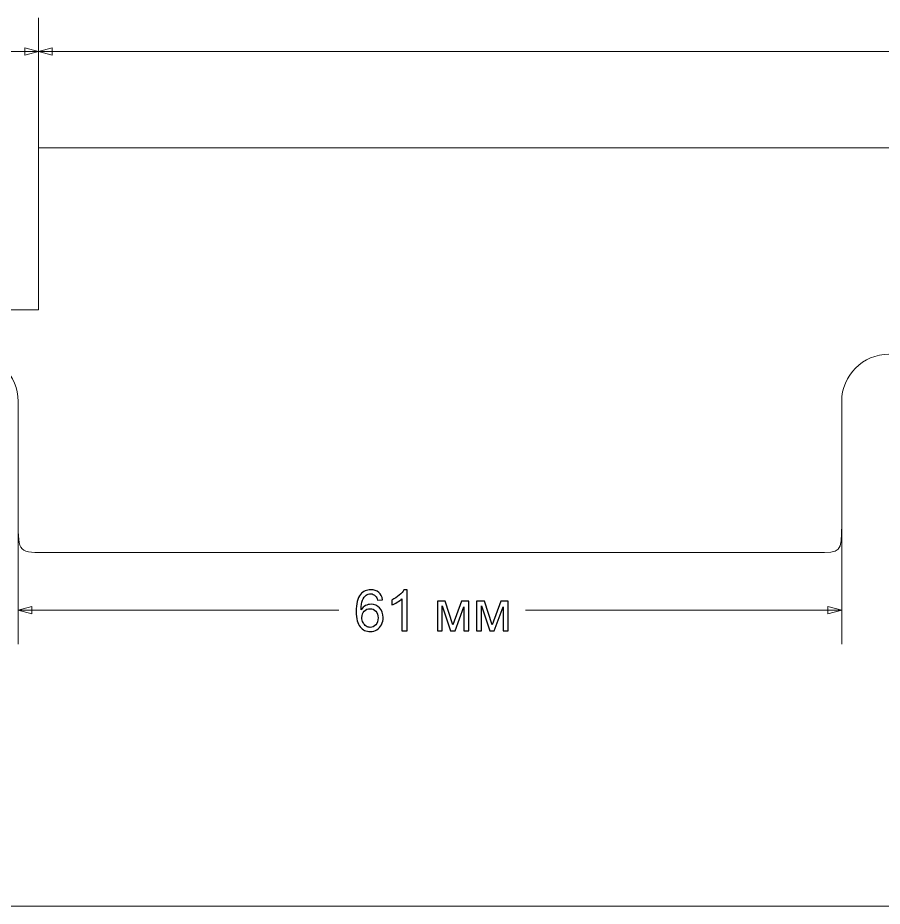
# Model space of a CAD drawing. Header units: centimetres. Extents: x -21 to 21, y -14.8 to 14.8.
# Drawn here: x -16.87 to -10.46, y -3.97 to 2.61 of the extents above; entities that cross this region are included whole.
import ezdxf

# ---------------------------------------------------------------- set-up
doc = ezdxf.new("R2010")
doc.units = ezdxf.units.CM
doc.header["$MEASUREMENT"] = 0
doc.layers.add('layer 1', color=7, linetype='Continuous')

msp = doc.modelspace()

# ---------------------------------------------------------------- linework, layer by layer
at = {"layer": 'layer 1', "color": 155, "lineweight": 9}
for points in [[(-16.71213, 1.90152), (-16.71213, 1.90152), (-16.71213, 2.61492), (-16.71213, 2.61492)], [(-16.71213, 0.70152), (-16.71213, 0.70152), (-16.71213, 2.61492), (-16.71213, 2.61492)], [(-18.21213, 2.36492), (-18.21213, 2.36492), (-16.71213, 2.36492), (-16.71213, 2.36492)], [(-16.71213, 2.36492), (-16.71213, 2.36492), (-1.0031, 2.36492), (-1.0031, 2.36492)], [(-16.86213, -1.15261), (-16.86213, -1.15261), (-16.86213, -2.02574), (-16.86213, -2.02574)], [(-10.76213, -1.15261), (-10.76213, -1.15261), (-10.76213, -2.02574), (-10.76213, -2.02574)], [(-16.86213, -1.77574), (-16.86213, -1.77574), (-14.48791, -1.77574), (-14.48791, -1.77574)], [(-13.10416, -1.77574), (-13.10416, -1.77574), (-10.76213, -1.77574), (-10.76213, -1.77574)], [(-1.17963, -3.96878), (-1.17963, -3.96878), (-18.21213, -3.96878), (-18.21213, -3.96878)]]:
    msp.add_open_spline(points, degree=3, dxfattribs=at)
for points in [[(-16.81372, 2.33769), (-16.81372, 2.33769), (-16.71213, 2.36492), (-16.71213, 2.36492), (-16.71213, 2.36492), (-16.71213, 2.36492), (-16.81372, 2.39214), (-16.81372, 2.39214), (-16.81372, 2.39214), (-16.81372, 2.39214), (-16.81372, 2.33769), (-16.81372, 2.33769)], [(-16.61053, 2.33769), (-16.61053, 2.33769), (-16.71213, 2.36492), (-16.71213, 2.36492), (-16.71213, 2.36492), (-16.71213, 2.36492), (-16.61053, 2.39214), (-16.61053, 2.39214), (-16.61053, 2.39214), (-16.61053, 2.39214), (-16.61053, 2.33769), (-16.61053, 2.33769)], [(-16.76053, -1.80296), (-16.76053, -1.80296), (-16.86213, -1.77574), (-16.86213, -1.77574), (-16.86213, -1.77574), (-16.86213, -1.77574), (-16.76053, -1.74851), (-16.76053, -1.74851), (-16.76053, -1.74851), (-16.76053, -1.74851), (-16.76053, -1.80296), (-16.76053, -1.80296)], [(-10.86372, -1.80296), (-10.86372, -1.80296), (-10.76213, -1.77574), (-10.76213, -1.77574), (-10.76213, -1.77574), (-10.76213, -1.77574), (-10.86372, -1.74851), (-10.86372, -1.74851), (-10.86372, -1.74851), (-10.86372, -1.74851), (-10.86372, -1.80296), (-10.86372, -1.80296)]]:
    msp.add_open_spline(points, degree=3, knots=[0, 0, 0, 0, 0.25, 0.25, 0.25, 0.25, 0.5, 0.5, 0.5, 0.5, 1, 1, 1, 1], dxfattribs=at)
at = {"layer": 'layer 1', "color": 254, "lineweight": 20}
msp.add_open_spline([(-16.71213, 1.65152), (-16.71213, 1.65152), (16.28787, 1.65152), (16.28787, 1.65152), (16.28787, 1.65152), (16.28787, 1.65152), (16.28787, 0.45152), (16.28787, 0.45152), (16.28787, 0.45152), (16.28787, 0.45152), (17.78787, 0.45152), (17.78787, 0.45152), (17.78787, 0.45152), (17.78787, 0.45152), (17.78787, -1.34848), (17.78787, -1.34848), (17.78787, -1.34848), (17.78787, -1.34848), (17.34791, -1.34848), (17.34791, -1.34848), (17.34791, -1.34848), (17.13286, -1.34848), (17.13787, -1.3462), (17.13787, -1.1144), (17.13787, -1.1144), (17.13787, -1.1144), (17.13787, -0.22848), (17.13787, -0.22848), (17.13787, -0.22848), (17.13787, -0.03518), (16.98117, 0.12152), (16.78787, 0.12152), (16.78787, 0.12152), (16.59457, 0.12152), (16.43787, -0.03518), (16.43787, -0.22848), (16.43787, -0.22848), (16.43787, -0.22848), (16.43787, -1.10944), (16.43787, -1.10944), (16.43787, -1.10944), (16.43787, -1.35629), (16.43761, -1.34848), (16.20689, -1.34848), (16.20689, -1.34848), (16.20689, -1.34848), (10.52493, -1.34848), (10.52493, -1.34848), (10.52493, -1.34848), (10.34237, -1.34848), (10.33787, -1.34997), (10.33787, -1.13752), (10.33787, -1.13752), (10.33787, -1.13752), (10.33787, -0.22848), (10.33787, -0.22848), (10.33787, -0.22848), (10.33787, -0.03518), (10.18117, 0.12152), (9.98787, 0.12152), (9.98787, 0.12152), (9.79457, 0.12152), (9.63787, -0.03518), (9.63787, -0.22848), (9.63787, -0.22848), (9.63787, -0.22848), (9.63787, -1.14909), (9.63787, -1.14909), (9.63787, -1.14909), (9.63787, -1.3535), (9.63332, -1.34848), (9.44675, -1.34848), (9.44675, -1.34848), (9.44675, -1.34848), (3.95002, -1.34848), (3.95002, -1.34848), (3.95002, -1.34848), (3.53664, -1.34848), (3.53787, -1.35182), (3.53787, -0.86136), (3.53787, -0.86136), (3.53787, -0.86136), (3.53787, -0.22848), (3.53787, -0.22848), (3.53787, -0.22848), (3.53787, -0.03518), (3.38117, 0.12152), (3.18787, 0.12152), (3.18787, 0.12152), (2.99457, 0.12152), (2.83787, -0.03518), (2.83787, -0.22848), (2.83787, -0.22848), (2.83787, -0.22848), (2.83787, -0.86632), (2.83787, -0.86632), (2.83787, -0.86632), (2.83787, -1.35671), (2.83664, -1.34848), (2.43197, -1.34848), (2.43197, -1.34848), (2.43197, -1.34848), (-2.85623, -1.34848), (-2.85623, -1.34848), (-2.85623, -1.34848), (-3.2609, -1.34848), (-3.26213, -1.35671), (-3.26213, -0.86632), (-3.26213, -0.86632), (-3.26213, -0.86632), (-3.26213, -0.22848), (-3.26213, -0.22848), (-3.26213, -0.22848), (-3.26213, -0.03518), (-3.41883, 0.12152), (-3.61213, 0.12152), (-3.61213, 0.12152), (-3.80543, 0.12152), (-3.96213, -0.03518), (-3.96213, -0.22848), (-3.96213, -0.22848), (-3.96213, -0.22848), (-3.96213, -0.86136), (-3.96213, -0.86136), (-3.96213, -0.86136), (-3.96213, -1.35182), (-3.9609, -1.34848), (-4.37428, -1.34848), (-4.37428, -1.34848), (-4.37428, -1.34848), (-9.87101, -1.34848), (-9.87101, -1.34848), (-9.87101, -1.34848), (-10.05758, -1.34848), (-10.06213, -1.3535), (-10.06213, -1.14909), (-10.06213, -1.14909), (-10.06213, -1.14909), (-10.06213, -0.22848), (-10.06213, -0.22848), (-10.06213, -0.22848), (-10.06213, -0.03518), (-10.21883, 0.12152), (-10.41213, 0.12152), (-10.41213, 0.12152), (-10.60543, 0.12152), (-10.76213, -0.03518), (-10.76213, -0.22848), (-10.76213, -0.22848), (-10.76213, -0.22848), (-10.76213, -1.13752), (-10.76213, -1.13752), (-10.76213, -1.13752), (-10.76213, -1.34997), (-10.76663, -1.34848), (-10.94919, -1.34848), (-10.94919, -1.34848), (-10.94919, -1.34848), (-16.63115, -1.34848), (-16.63115, -1.34848), (-16.63115, -1.34848), (-16.86187, -1.34848), (-16.86213, -1.35629), (-16.86213, -1.10944), (-16.86213, -1.10944), (-16.86213, -1.10944), (-16.86213, -0.22848), (-16.86213, -0.22848), (-16.86213, -0.22848), (-16.86213, -0.03518), (-17.01883, 0.12152), (-17.21213, 0.12152), (-17.21213, 0.12152), (-17.40543, 0.12152), (-17.56213, -0.03518), (-17.56213, -0.22848), (-17.56213, -0.22848), (-17.56213, -0.22848), (-17.56213, -1.1144), (-17.56213, -1.1144), (-17.56213, -1.1144), (-17.56213, -1.3462), (-17.55712, -1.34848), (-17.77217, -1.34848), (-17.77217, -1.34848), (-17.77217, -1.34848), (-18.21213, -1.34848), (-18.21213, -1.34848), (-18.21213, -1.34848), (-18.21213, -1.34848), (-18.21213, 0.45152), (-18.21213, 0.45152), (-18.21213, 0.45152), (-18.21213, 0.45152), (-16.71213, 0.45152), (-16.71213, 0.45152), (-16.71213, 0.45152), (-16.71213, 0.45152), (-16.71213, 1.65152), (-16.71213, 1.65152)], degree=3, knots=[0, 0, 0, 0, 0.0196078, 0.0196078, 0.0196078, 0.0196078, 0.0392157, 0.0392157, 0.0392157, 0.0392157, 0.0588235, 0.0588235, 0.0588235, 0.0588235, 0.0784314, 0.0784314, 0.0784314, 0.0784314, 0.0980392, 0.0980392, 0.0980392, 0.0980392, 0.1176471, 0.1176471, 0.1176471, 0.1176471, 0.1372549, 0.1372549, 0.1372549, 0.1372549, 0.1568627, 0.1568627, 0.1568627, 0.1568627, 0.1764706, 0.1764706, 0.1764706, 0.1764706, 0.1960784, 0.1960784, 0.1960784, 0.1960784, 0.2156863, 0.2156863, 0.2156863, 0.2156863, 0.2352941, 0.2352941, 0.2352941, 0.2352941, 0.254902, 0.254902, 0.254902, 0.254902, 0.2745098, 0.2745098, 0.2745098, 0.2745098, 0.2941176, 0.2941176, 0.2941176, 0.2941176, 0.3137255, 0.3137255, 0.3137255, 0.3137255, 0.3333333, 0.3333333, 0.3333333, 0.3333333, 0.3529412, 0.3529412, 0.3529412, 0.3529412, 0.372549, 0.372549, 0.372549, 0.372549, 0.3921569, 0.3921569, 0.3921569, 0.3921569, 0.4117647, 0.4117647, 0.4117647, 0.4117647, 0.4313725, 0.4313725, 0.4313725, 0.4313725, 0.4509804, 0.4509804, 0.4509804, 0.4509804, 0.4705882, 0.4705882, 0.4705882, 0.4705882, 0.4901961, 0.4901961, 0.4901961, 0.4901961, 0.5098039, 0.5098039, 0.5098039, 0.5098039, 0.5294118, 0.5294118, 0.5294118, 0.5294118, 0.5490196, 0.5490196, 0.5490196, 0.5490196, 0.5686275, 0.5686275, 0.5686275, 0.5686275, 0.5882353, 0.5882353, 0.5882353, 0.5882353, 0.6078431, 0.6078431, 0.6078431, 0.6078431, 0.627451, 0.627451, 0.627451, 0.627451, 0.6470588, 0.6470588, 0.6470588, 0.6470588, 0.6666667, 0.6666667, 0.6666667, 0.6666667, 0.6862745, 0.6862745, 0.6862745, 0.6862745, 0.7058824, 0.7058824, 0.7058824, 0.7058824, 0.7254902, 0.7254902, 0.7254902, 0.7254902, 0.745098, 0.745098, 0.745098, 0.745098, 0.7647059, 0.7647059, 0.7647059, 0.7647059, 0.7843137, 0.7843137, 0.7843137, 0.7843137, 0.8039216, 0.8039216, 0.8039216, 0.8039216, 0.8235294, 0.8235294, 0.8235294, 0.8235294, 0.8431373, 0.8431373, 0.8431373, 0.8431373, 0.8627451, 0.8627451, 0.8627451, 0.8627451, 0.8823529, 0.8823529, 0.8823529, 0.8823529, 0.9019608, 0.9019608, 0.9019608, 0.9019608, 0.9215686, 0.9215686, 0.9215686, 0.9215686, 0.9411765, 0.9411765, 0.9411765, 0.9411765, 0.9607843, 0.9607843, 0.9607843, 0.9607843, 1, 1, 1, 1], dxfattribs=at)
at = {"layer": 'layer 1', "color": 155}
for points, knots in [([(-14.16363, -1.6989), (-14.16363, -1.6989), (-14.20046, -1.70186), (-14.20046, -1.70186), (-14.20046, -1.70186), (-14.20377, -1.68726), (-14.2085, -1.6766), (-14.21464, -1.66997), (-14.21464, -1.66997), (-14.22473, -1.65932), (-14.23722, -1.65403), (-14.25203, -1.65403), (-14.25203, -1.65403), (-14.26396, -1.65403), (-14.27454, -1.65734), (-14.28364, -1.66397), (-14.28364, -1.66397), (-14.29535, -1.67251), (-14.30453, -1.68493), (-14.31137, -1.7013), (-14.31137, -1.7013), (-14.31814, -1.71774), (-14.32167, -1.74109), (-14.32195, -1.77136), (-14.32195, -1.77136), (-14.31299, -1.75774), (-14.30199, -1.74758), (-14.289, -1.74102), (-14.289, -1.74102), (-14.27602, -1.73439), (-14.26248, -1.73107), (-14.24822, -1.73107), (-14.24822, -1.73107), (-14.22339, -1.73107), (-14.20222, -1.74024), (-14.18472, -1.75852), (-14.18472, -1.75852), (-14.1673, -1.77679), (-14.15855, -1.80036), (-14.15855, -1.82935), (-14.15855, -1.82935), (-14.15855, -1.8484), (-14.16264, -1.86604), (-14.17082, -1.88241), (-14.17082, -1.88241), (-14.17908, -1.89878), (-14.1903, -1.91127), (-14.20469, -1.91995), (-14.20469, -1.91995), (-14.21901, -1.92863), (-14.23531, -1.933), (-14.25352, -1.933), (-14.25352, -1.933), (-14.28449, -1.933), (-14.30982, -1.92157), (-14.32943, -1.89878), (-14.32943, -1.89878), (-14.34898, -1.87599), (-14.35878, -1.83839), (-14.35878, -1.78603), (-14.35878, -1.78603), (-14.35878, -1.72747), (-14.34792, -1.68486), (-14.32626, -1.65826), (-14.32626, -1.65826), (-14.30735, -1.63512), (-14.28188, -1.62355), (-14.24978, -1.62355), (-14.24978, -1.62355), (-14.22593, -1.62355), (-14.20631, -1.63025), (-14.19107, -1.64358), (-14.19107, -1.64358), (-14.17583, -1.65692), (-14.16666, -1.67533), (-14.16363, -1.6989)], [0, 0, 0, 0, 0.05, 0.05, 0.05, 0.05, 0.1, 0.1, 0.1, 0.1, 0.15, 0.15, 0.15, 0.15, 0.2, 0.2, 0.2, 0.2, 0.25, 0.25, 0.25, 0.25, 0.3, 0.3, 0.3, 0.3, 0.35, 0.35, 0.35, 0.35, 0.4, 0.4, 0.4, 0.4, 0.45, 0.45, 0.45, 0.45, 0.5, 0.5, 0.5, 0.5, 0.55, 0.55, 0.55, 0.55, 0.6, 0.6, 0.6, 0.6, 0.65, 0.65, 0.65, 0.65, 0.7, 0.7, 0.7, 0.7, 0.75, 0.75, 0.75, 0.75, 0.8, 0.8, 0.8, 0.8, 0.85, 0.85, 0.85, 0.85, 0.9, 0.9, 0.9, 0.9, 1, 1, 1, 1]), ([(-13.98195, -1.92792), (-13.98195, -1.92792), (-14.0192, -1.92792), (-14.0192, -1.92792), (-14.0192, -1.92792), (-14.0192, -1.92792), (-14.0192, -1.69071), (-14.0192, -1.69071), (-14.0192, -1.69071), (-14.02816, -1.69932), (-14.03995, -1.70786), (-14.05448, -1.7164), (-14.05448, -1.7164), (-14.06902, -1.72493), (-14.08214, -1.73135), (-14.09371, -1.73559), (-14.09371, -1.73559), (-14.09371, -1.73559), (-14.09371, -1.6996), (-14.09371, -1.6996), (-14.09371, -1.6996), (-14.0729, -1.68987), (-14.05469, -1.67801), (-14.0391, -1.66404), (-14.0391, -1.66404), (-14.02351, -1.65014), (-14.01243, -1.63667), (-14.00594, -1.62355), (-14.00594, -1.62355), (-14.00594, -1.62355), (-13.98195, -1.62355), (-13.98195, -1.62355), (-13.98195, -1.62355), (-13.98195, -1.62355), (-13.98195, -1.92792), (-13.98195, -1.92792)], [0, 0, 0, 0, 0.1, 0.1, 0.1, 0.1, 0.2, 0.2, 0.2, 0.2, 0.3, 0.3, 0.3, 0.3, 0.4, 0.4, 0.4, 0.4, 0.5, 0.5, 0.5, 0.5, 0.6, 0.6, 0.6, 0.6, 0.7, 0.7, 0.7, 0.7, 0.8, 0.8, 0.8, 0.8, 1, 1, 1, 1]), ([(-13.75716, -1.70821), (-13.75716, -1.70821), (-13.69987, -1.70821), (-13.69987, -1.70821), (-13.69987, -1.70821), (-13.69987, -1.70821), (-13.6418, -1.88403), (-13.6418, -1.88403), (-13.6418, -1.88403), (-13.6418, -1.88403), (-13.57753, -1.70821), (-13.57753, -1.70821), (-13.57753, -1.70821), (-13.57753, -1.70821), (-13.52433, -1.70821), (-13.52433, -1.70821), (-13.52433, -1.70821), (-13.52433, -1.70821), (-13.52433, -1.92792), (-13.52433, -1.92792), (-13.52433, -1.92792), (-13.52433, -1.92792), (-13.56158, -1.92792), (-13.56158, -1.92792), (-13.56158, -1.92792), (-13.56158, -1.92792), (-13.56158, -1.75104), (-13.56158, -1.75104), (-13.56158, -1.75104), (-13.56158, -1.75104), (-13.62628, -1.92792), (-13.62628, -1.92792), (-13.62628, -1.92792), (-13.62628, -1.92792), (-13.65958, -1.92792), (-13.65958, -1.92792), (-13.65958, -1.92792), (-13.65958, -1.92792), (-13.72075, -1.74257), (-13.72075, -1.74257), (-13.72075, -1.74257), (-13.72075, -1.74257), (-13.72075, -1.92792), (-13.72075, -1.92792), (-13.72075, -1.92792), (-13.72075, -1.92792), (-13.75716, -1.92792), (-13.75716, -1.92792), (-13.75716, -1.92792), (-13.75716, -1.92792), (-13.75716, -1.70821), (-13.75716, -1.70821)], [0, 0, 0, 0, 0.0714286, 0.0714286, 0.0714286, 0.0714286, 0.1428571, 0.1428571, 0.1428571, 0.1428571, 0.2142857, 0.2142857, 0.2142857, 0.2142857, 0.2857143, 0.2857143, 0.2857143, 0.2857143, 0.3571429, 0.3571429, 0.3571429, 0.3571429, 0.4285714, 0.4285714, 0.4285714, 0.4285714, 0.5, 0.5, 0.5, 0.5, 0.5714286, 0.5714286, 0.5714286, 0.5714286, 0.6428571, 0.6428571, 0.6428571, 0.6428571, 0.7142857, 0.7142857, 0.7142857, 0.7142857, 0.7857143, 0.7857143, 0.7857143, 0.7857143, 0.8571429, 0.8571429, 0.8571429, 0.8571429, 1, 1, 1, 1]), ([(-13.46612, -1.70821), (-13.46612, -1.70821), (-13.40883, -1.70821), (-13.40883, -1.70821), (-13.40883, -1.70821), (-13.40883, -1.70821), (-13.35076, -1.88403), (-13.35076, -1.88403), (-13.35076, -1.88403), (-13.35076, -1.88403), (-13.28649, -1.70821), (-13.28649, -1.70821), (-13.28649, -1.70821), (-13.28649, -1.70821), (-13.23329, -1.70821), (-13.23329, -1.70821), (-13.23329, -1.70821), (-13.23329, -1.70821), (-13.23329, -1.92792), (-13.23329, -1.92792), (-13.23329, -1.92792), (-13.23329, -1.92792), (-13.27054, -1.92792), (-13.27054, -1.92792), (-13.27054, -1.92792), (-13.27054, -1.92792), (-13.27054, -1.75104), (-13.27054, -1.75104), (-13.27054, -1.75104), (-13.27054, -1.75104), (-13.33524, -1.92792), (-13.33524, -1.92792), (-13.33524, -1.92792), (-13.33524, -1.92792), (-13.36854, -1.92792), (-13.36854, -1.92792), (-13.36854, -1.92792), (-13.36854, -1.92792), (-13.42971, -1.74257), (-13.42971, -1.74257), (-13.42971, -1.74257), (-13.42971, -1.74257), (-13.42971, -1.92792), (-13.42971, -1.92792), (-13.42971, -1.92792), (-13.42971, -1.92792), (-13.46612, -1.92792), (-13.46612, -1.92792), (-13.46612, -1.92792), (-13.46612, -1.92792), (-13.46612, -1.70821), (-13.46612, -1.70821)], [0, 0, 0, 0, 0.0714286, 0.0714286, 0.0714286, 0.0714286, 0.1428571, 0.1428571, 0.1428571, 0.1428571, 0.2142857, 0.2142857, 0.2142857, 0.2142857, 0.2857143, 0.2857143, 0.2857143, 0.2857143, 0.3571429, 0.3571429, 0.3571429, 0.3571429, 0.4285714, 0.4285714, 0.4285714, 0.4285714, 0.5, 0.5, 0.5, 0.5, 0.5714286, 0.5714286, 0.5714286, 0.5714286, 0.6428571, 0.6428571, 0.6428571, 0.6428571, 0.7142857, 0.7142857, 0.7142857, 0.7142857, 0.7857143, 0.7857143, 0.7857143, 0.7857143, 0.8571429, 0.8571429, 0.8571429, 0.8571429, 1, 1, 1, 1]), ([(-14.31603, -1.82971), (-14.31603, -1.84255), (-14.31328, -1.85483), (-14.30784, -1.86654), (-14.30784, -1.86654), (-14.30241, -1.87825), (-14.29479, -1.88714), (-14.28512, -1.89328), (-14.28512, -1.89328), (-14.27539, -1.89942), (-14.26509, -1.90252), (-14.25415, -1.90252), (-14.25415, -1.90252), (-14.23828, -1.90252), (-14.22473, -1.89617), (-14.21351, -1.88347), (-14.21351, -1.88347), (-14.20229, -1.87077), (-14.19665, -1.85356), (-14.19665, -1.83175), (-14.19665, -1.83175), (-14.19665, -1.8108), (-14.20222, -1.79429), (-14.2133, -1.78222), (-14.2133, -1.78222), (-14.22438, -1.77016), (-14.23849, -1.76409), (-14.25563, -1.76409), (-14.25563, -1.76409), (-14.27242, -1.76409), (-14.28675, -1.77016), (-14.29846, -1.78222), (-14.29846, -1.78222), (-14.31017, -1.79429), (-14.31603, -1.81009), (-14.31603, -1.82971)], [0, 0, 0, 0, 0.1, 0.1, 0.1, 0.1, 0.2, 0.2, 0.2, 0.2, 0.3, 0.3, 0.3, 0.3, 0.4, 0.4, 0.4, 0.4, 0.5, 0.5, 0.5, 0.5, 0.6, 0.6, 0.6, 0.6, 0.7, 0.7, 0.7, 0.7, 0.8, 0.8, 0.8, 0.8, 1, 1, 1, 1])]:
    msp.add_open_spline(points, degree=3, knots=knots, dxfattribs=at)

doc.saveas('drawing.dxf')
